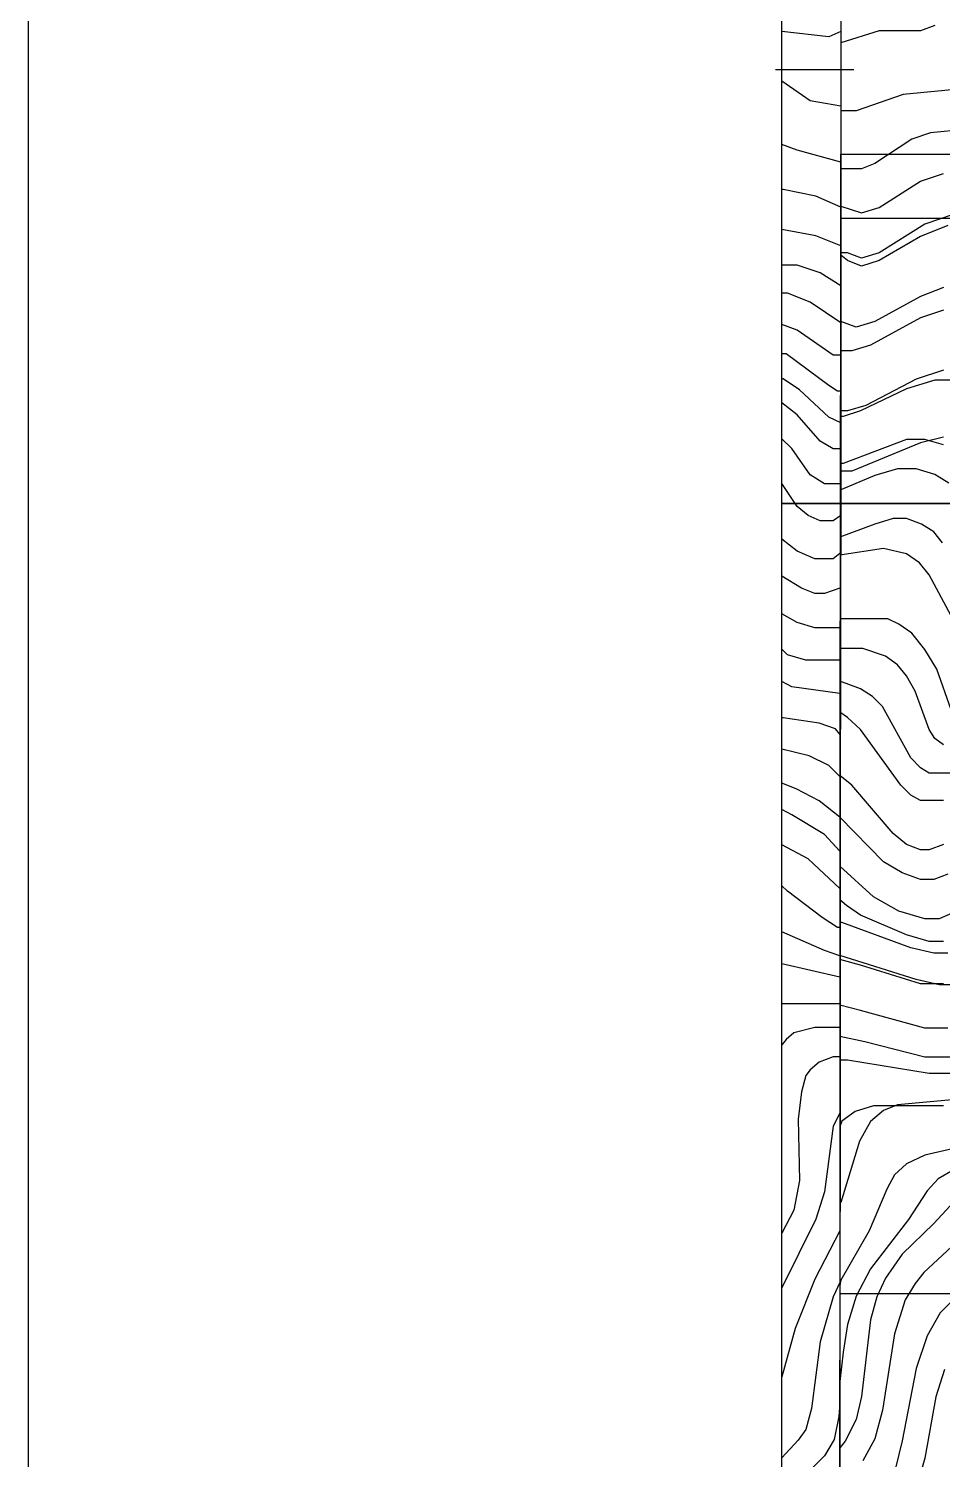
# Model space of a CAD drawing. Extents: x -0.49 to 6.91, y -0.57 to 8.11.
# Drawn here: x -0.357 to 0.084, y 0.978 to 1.669 of the extents above; entities that cross this region are included whole.
import ezdxf

# ---------------------------------------------------------------- set-up
doc = ezdxf.new("R2010")
doc.units = 0
for name, color, linetype in [('Grid', 7, 'CONTINUOUS'), ('topo', 7, 'CONTINUOUS'), ('topo_grid', 7, 'CONTINUOUS'), ('white', 7, 'CONTINUOUS')]:
    doc.layers.add(name, color=color, linetype=linetype)

msp = doc.modelspace()

# ---------------------------------------------------------------- linework, layer by layer
at = {"layer": 'Grid', "color": 1}
for points in [[(0.006687, 2.271603), (0.208099, 2.271603), (0.416365, 2.271603), (0.624631, 2.271603), (0.833425, 2.271603), (0.832369, 2.063349), (0.830787, 1.855598), (0.829734, 1.647345), (0.828678, 1.439594), (0.621467, 1.439594), (0.414255, 1.439594), (0.207044, 1.439594), (0.006687, 1.439594)], [(0.006687, 1.43962), (0.207044, 1.43962), (0.414256, 1.43962), (0.621468, 1.43962), (0.828679, 1.43962), (0.828679, 1.23134), (0.828152, 1.023616), (0.827626, 0.815363), (0.827626, 0.607612), (0.620414, 0.604966), (0.41373, 0.604966), (0.207045, 0.60232), (0.006688, 0.60232)]]:
    msp.add_lwpolyline(points, dxfattribs=at)
at = {"layer": 'topo', "color": 2}
for points in [[(0.245532, 1.67248), (0.237624, 1.660309), (0.229715, 1.636497), (0.226551, 1.629618), (0.222333, 1.624326), (0.213898, 1.621151), (0.200189, 1.617976), (0.193335, 1.617976), (0.186481, 1.623268), (0.166973, 1.644434), (0.160119, 1.648668), (0.153792, 1.651314), (0.146937, 1.651314), (0.135865, 1.648668), (0.115826, 1.646022), (0.093681, 1.639672), (0.06521, 1.637026), (0.042538, 1.629089), (0.036212, 1.629089), (0.035158, 1.629089)], [(0.035158, 1.6674), (0.029359, 1.664754), (0.006687, 1.6674)], [(0.080501, 1.670311), (0.073647, 1.667665), (0.053612, 1.667665), (0.035158, 1.661844)], [(0.035158, 1.631285), (0.020395, 1.63393), (0.006687, 1.643455)], [(0.111612, 1.62168), (0.078391, 1.618505), (0.069428, 1.61533), (0.051502, 1.603689), (0.045175, 1.601043), (0.03832, 1.601043), (0.035157, 1.601043)], [(0.035158, 1.60435), (0.014068, 1.610171), (0.006687, 1.612817)], [(0.035158, 1.583025), (0.045176, 1.57985), (0.053612, 1.582495), (0.073647, 1.595195), (0.084719, 1.5989)], [(0.035158, 1.582601), (0.023032, 1.587893), (0.007214, 1.591068), (0.006687, 1.591068)], [(0.089465, 1.579082), (0.075756, 1.57432), (0.053612, 1.560561), (0.045176, 1.557916), (0.038322, 1.560561), (0.035158, 1.560561)], [(0.035158, 1.563948), (0.023032, 1.568711), (0.006687, 1.571886)], [(0.086828, 1.573738), (0.073647, 1.568446), (0.053611, 1.556804), (0.045175, 1.554159), (0.038321, 1.556804), (0.035158, 1.55945)], [(0.035158, 1.544554), (0.025141, 1.550904), (0.014068, 1.554608), (0.006687, 1.554608)], [(0.035158, 1.526721), (0.020395, 1.536775), (0.009323, 1.541009), (0.006687, 1.541009)], [(0.08472, 1.54376), (0.073648, 1.539527), (0.051504, 1.527356), (0.042541, 1.52471), (0.035159, 1.527356)], [(0.084718, 1.53286), (0.073646, 1.529155), (0.049393, 1.515926), (0.04043, 1.51328), (0.035157, 1.51328)], [(0.035158, 1.511084), (0.031468, 1.511084), (0.014068, 1.523255), (0.006687, 1.525901)], [(0.035158, 1.493807), (0.033577, 1.493807), (0.029359, 1.496453), (0.008796, 1.511799), (0.006687, 1.511799)], [(0.035158, 1.478541), (0.029359, 1.481186), (0.015123, 1.494416), (0.007214, 1.499707), (0.006687, 1.499707)], [(0.084719, 1.503861), (0.071538, 1.499628), (0.047284, 1.486928), (0.038321, 1.484282), (0.035158, 1.484282)], [(0.093684, 1.499099), (0.080503, 1.499099), (0.066795, 1.494865), (0.044651, 1.484282), (0.036215, 1.481636), (0.03516, 1.481636)], [(0.035158, 1.465894), (0.031468, 1.465894), (0.025141, 1.469598), (0.014068, 1.482298), (0.006687, 1.488119)], [(0.035158, 1.449119), (0.034104, 1.449119), (0.02725, 1.449119), (0.020395, 1.453352), (0.011432, 1.466052), (0.006687, 1.470815)], [(0.08472, 1.471529), (0.073648, 1.468883), (0.040432, 1.455125), (0.035159, 1.455125)], [(0.084719, 1.467851), (0.075756, 1.470497), (0.066792, 1.470497), (0.036212, 1.458856), (0.035158, 1.458856)], [(0.087355, 1.449384), (0.080501, 1.453617), (0.071538, 1.456263), (0.062575, 1.456263), (0.051503, 1.453088), (0.035158, 1.446209)], [(0.035158, 1.433853), (0.031468, 1.431207), (0.025141, 1.431207), (0.019341, 1.433853), (0.014068, 1.438086), (0.006687, 1.449198)], [(0.084192, 1.420623), (0.079974, 1.425915), (0.074174, 1.429619), (0.066793, 1.432265), (0.060466, 1.432265), (0.051502, 1.429619), (0.034631, 1.423269)], [(0.034631, 1.415464), (0.031468, 1.412818), (0.022504, 1.412818), (0.014068, 1.416522), (0.006687, 1.422343)], [(0.097906, 1.367733), (0.077866, 1.405172), (0.073121, 1.410993), (0.066794, 1.415226), (0.055722, 1.417872), (0.034632, 1.414697)], [(0.034631, 1.398769), (0.02725, 1.396123), (0.022504, 1.396123), (0.016177, 1.398769), (0.006687, 1.40459)], [(0.034631, 1.379507), (0.022504, 1.379507), (0.014069, 1.382153), (0.006687, 1.386386)], [(0.08841, 1.340031), (0.081555, 1.35961), (0.075756, 1.369135), (0.069429, 1.377073), (0.063102, 1.381306), (0.057829, 1.383952), (0.049921, 1.383952), (0.034631, 1.383952)], [(0.034631, 1.363976), (0.018286, 1.363976), (0.009323, 1.366622), (0.006687, 1.369268)], [(0.08472, 1.323071), (0.080502, 1.326246), (0.077866, 1.33048), (0.071011, 1.349001), (0.066793, 1.356409), (0.062575, 1.361701), (0.056776, 1.365934), (0.045704, 1.369638), (0.034631, 1.369638)], [(0.034631, 1.347863), (0.011432, 1.351038), (0.006687, 1.353684)], [(0.088937, 1.309393), (0.08261, 1.309393), (0.077865, 1.309393), (0.073647, 1.312038), (0.068901, 1.316801), (0.055193, 1.341672), (0.050448, 1.346434), (0.044648, 1.350138), (0.03463, 1.353843)], [(0.034631, 1.328257), (0.032522, 1.330903), (0.024613, 1.333549), (0.007214, 1.336195), (0.006687, 1.336195)], [(0.084722, 1.29619), (0.077868, 1.29619), (0.07365, 1.29619), (0.068905, 1.298836), (0.06416, 1.303598), (0.044652, 1.33048), (0.03832, 1.336301), (0.03463, 1.338946)], [(0.034631, 1.307831), (0.029359, 1.313123), (0.019868, 1.317886), (0.006687, 1.321061)], [(0.084716, 1.275023), (0.077862, 1.272377), (0.073644, 1.272377), (0.066789, 1.275023), (0.060462, 1.280315), (0.040427, 1.303598), (0.034627, 1.308361)], [(0.034631, 1.288199), (0.024613, 1.296137), (0.013541, 1.301958), (0.006687, 1.304604)], [(0.034631, 1.271848), (0.02725, 1.279786), (0.011432, 1.289311), (0.006687, 1.291956)], [(0.08683, 1.260762), (0.079976, 1.258116), (0.073649, 1.258116), (0.064682, 1.261291), (0.055718, 1.266583), (0.034629, 1.288279)], [(0.034631, 1.253751), (0.019341, 1.268038), (0.006687, 1.274917)], [(0.088939, 1.241871), (0.082612, 1.239225), (0.075758, 1.239225), (0.063104, 1.242929), (0.050977, 1.249808), (0.034633, 1.264625)], [(0.034631, 1.235045), (0.033577, 1.235045), (0.026195, 1.239807), (0.009323, 1.252507), (0.006687, 1.255153)], [(0.084719, 1.228192), (0.077866, 1.228192), (0.066794, 1.231367), (0.04465, 1.240892), (0.037796, 1.245654), (0.034632, 1.2483)], [(0.08683, 1.222583), (0.079975, 1.222583), (0.068903, 1.225229), (0.035687, 1.237399), (0.034632, 1.237399)], [(0.034631, 1.221233), (0.02725, 1.223879), (0.006687, 1.232875)], [(0.034631, 1.211073), (0.006687, 1.217423)], [(0.088935, 1.207237), (0.082608, 1.207237), (0.071536, 1.209883), (0.034629, 1.221524)], [(0.084719, 1.207845), (0.073647, 1.207845), (0.044649, 1.216841), (0.034631, 1.219487)], [(0.034631, 1.198135), (0.031468, 1.198135), (0.009851, 1.198135), (0.006687, 1.198135)], [(0.08683, 1.186388), (0.075758, 1.186388), (0.04465, 1.194854), (0.034633, 1.1975)], [(0.034631, 1.186785), (0.022504, 1.186785), (0.012487, 1.184139), (0.008796, 1.180964), (0.006687, 1.178318)], [(0.088947, 1.172391), (0.075766, 1.172391), (0.046767, 1.1798), (0.034641, 1.182445)], [(0.034631, 1.172576), (0.031468, 1.172576), (0.024613, 1.169931), (0.020395, 1.166226), (0.018286, 1.163581), (0.016177, 1.155643), (0.014596, 1.142414), (0.015123, 1.112886), (0.012487, 1.098599), (0.006687, 1.087486)], [(0.091047, 1.164533), (0.077866, 1.164533), (0.038322, 1.170883), (0.034632, 1.170883)], [(0.095793, 1.152495), (0.062576, 1.14932), (0.055722, 1.146674), (0.049395, 1.141382), (0.044122, 1.131857), (0.035159, 1.10233), (0.034632, 1.10233)], [(0.08472, 1.148843), (0.050976, 1.148843), (0.042013, 1.146198), (0.035686, 1.141435), (0.034632, 1.138789)], [(0.034631, 1.145404), (0.031468, 1.139054), (0.02725, 1.107436), (0.023032, 1.094207), (0.006687, 1.061002)], [(0.13112, 1.137863), (0.075759, 1.125163), (0.066796, 1.12093), (0.060996, 1.115638), (0.057301, 1.108759), (0.048865, 1.088651), (0.035157, 1.064838), (0.034629, 1.062192)], [(0.089467, 1.11794), (0.082086, 1.113707), (0.076813, 1.107886), (0.06785, 1.094128), (0.049397, 1.070315), (0.042543, 1.057086), (0.038325, 1.043328), (0.036216, 1.030098), (0.034634, 1.015811)], [(0.095794, 1.109129), (0.079976, 1.092196), (0.064686, 1.077379), (0.056777, 1.065738), (0.05256, 1.056742), (0.049396, 1.045629), (0.045178, 1.00872), (0.042542, 0.997608), (0.037269, 0.987024), (0.034633, 0.983849)], [(0.10212, 1.093387), (0.07523, 1.068516), (0.071012, 1.063224), (0.066267, 1.055287), (0.060995, 1.038883), (0.055195, 1.001973), (0.051504, 0.988215), (0.045705, 0.977631)], [(0.034631, 1.088571), (0.022504, 1.065288), (0.013014, 1.041475), (0.006687, 1.018192)], [(0.034631, 1.063595), (0.031468, 1.056715), (0.025141, 1.03502), (0.020923, 1.002846), (0.018286, 0.992792), (0.014596, 0.9875), (0.006687, 0.979034)], [(0.093156, 1.059123), (0.083139, 1.049069), (0.076812, 1.037956), (0.071539, 1.022081), (0.064685, 0.987289), (0.061522, 0.97406)], [(0.085247, 1.021632), (0.081029, 1.008403), (0.075756, 0.978875), (0.072593, 0.968292)], [(0.034631, 1.005413), (0.034104, 0.999063), (0.031995, 0.98795), (0.02725, 0.980013), (0.011432, 0.964138), (0.006687, 0.956729)]]:
    msp.add_lwpolyline(points, dxfattribs=at)
at = {"layer": 'topo_grid', "color": 7}
for points in [[(0.035158, 1.57723), (0.065211, 1.57723), (0.102646, 1.57723)], [(0.034631, 1.058409), (0.064157, 1.058409), (0.101591, 1.058409)]]:
    msp.add_lwpolyline(points, dxfattribs=at)
at = {"layer": 'white', "color": 7}
for points in [[(2.874645, -0.363145), (-0.35712, -0.363145), (-0.35712, 3.653707)], [(0.035158, 1.710421), (0.035158, 1.662426), (0.035158, 1.614457), (0.035158, 1.566991), (0.035158, 1.519022), (0.035158, 1.471053), (0.035158, 1.423058), (0.034631, 1.375089), (0.034631, 1.327093), (0.034631, 1.279124), (0.034631, 1.231155), (0.034631, 1.18316), (0.034631, 1.135191), (0.034631, 1.087195), (0.034631, 1.039226), (0.034631, 0.991258), (0.034631, 0.943262)], [(0.03516, 1.710421), (0.03516, 1.662426), (0.03516, 1.614457), (0.03516, 1.566991), (0.03516, 1.519022), (0.03516, 1.471053), (0.03516, 1.423058), (0.034632, 1.375089), (0.034632, 1.327093), (0.034632, 1.279124), (0.034632, 1.231155), (0.034632, 1.18316), (0.034632, 1.135191), (0.034632, 1.087195), (0.034632, 1.039226), (0.034632, 0.991258), (0.034632, 0.943262)], [(0.041486, 1.648932), (0.003524, 1.648932)], [(0.034104, 0.211557), (0.035159, 1.608239), (0.044649, 1.608239), (0.053612, 1.608239), (0.060994, 1.608239), (0.060994, 1.608239), (0.068375, 1.608239), (0.078393, 1.608239), (0.083138, 1.608239), (0.117936, 1.608239)]]:
    msp.add_lwpolyline(points, dxfattribs=at)
msp.add_lwpolyline([(0.031471, 0.288392), (0.028831, 0.288392), (0.026195, 0.288392), (0.024086, 0.288392), (0.021977, 0.291038), (0.020395, 0.291038), (0.017232, 0.294742), (0.01565, 0.294742), (0.013541, 0.294742), (0.011432, 0.294742), (0.008796, 0.294742), (0.006687, 0.294742), (0.006687, 1.68772), (0.010905, 1.685074), (0.017232, 1.682429), (0.017759, 1.682429), (0.024086, 1.679783), (0.031468, 1.679783), (0.035158, 1.679783), (0.034104, 0.2831), (0.031471, 0.288392)], close=True, dxfattribs=at)

doc.saveas('drawing.dxf')
